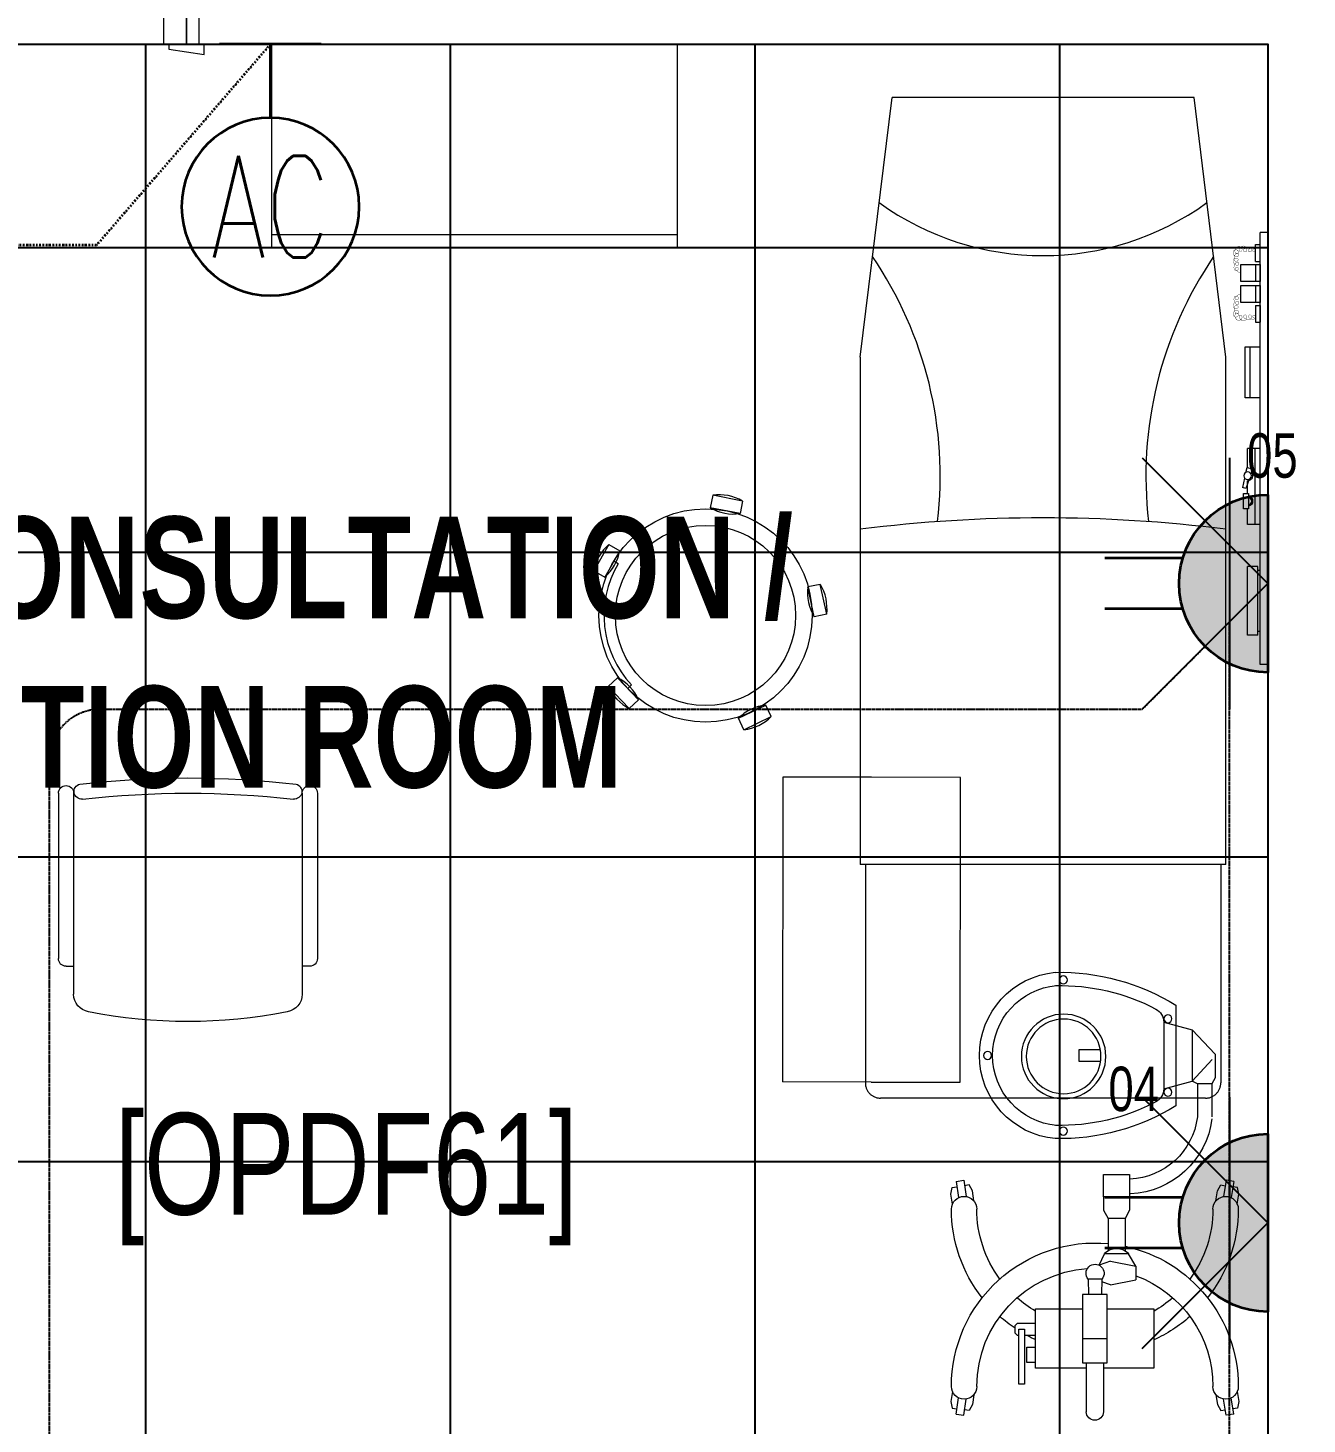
# Model space of a CAD drawing. Extents: x -178977 to 231842, y -29287 to 19916.
# Drawn here: x 16674 to 19193, y 473 to 3222 of the extents above; entities that cross this region are included whole.
import ezdxf
from ezdxf.enums import TextEntityAlignment as Align

# ---------------------------------------------------------------- set-up
doc = ezdxf.new("R2010")
doc.units = 0
doc.header["$LTSCALE"] = 0.25
for name, pattern in [('01-First Floor-FUR$0$HIDDEN', [9.525, 6.35, -3.175]), ('DASHDOT', [25.4, 12.7, -6.35, 0, -6.35]), ('HIDDEN', [9.525, 6.35, -3.175])]:
    doc.linetypes.add(name, pattern=pattern)
for name, color, linetype, lineweight in [('01-First Floor-FUR$0$72_EGR_BASE_TEXT', 252, 'Continuous', 5), ('01-First Floor-FUR$0$72_EGR_EQP_TAG', 142, 'Continuous', 5), ('01-First Floor-FUR$0$LOADING', 253, 'Continuous', 5), ('01-First Floor-FUR$0$Walls', 251, 'Continuous', 5), ('01-First Floor-FUR$0$Wooden Joinery', 251, 'Continuous', 5), ('E-LITE-CLNG-CNDT', 6, 'DASHDOT', 35), ('E-LITE-EXIT-NUMB', 6, 'Continuous', 25), ('E-POWR-CIRC-NUMB', 6, 'Continuous', 25), ('E-POWR-CLNG-CNDT', 6, 'DASHDOT', 35), ('E-POWR-FLOR-CNDT', 6, 'HIDDEN', 25), ('E-POWR-WALL @ 100', 4, 'Continuous', 35)]:
    doc.layers.add(name, color=color, linetype=linetype, lineweight=lineweight)
for name, color, linetype in [('01-First Floor-FUR$0$FALSE CEILING', 251, 'Continuous'), ('01-First Floor-FUR$0$TME-NON MEDICAL FURNITURE', 242, 'Continuous'), ('E-POWR-IDEN', 101, 'Continuous')]:
    doc.layers.add(name, color=color, linetype=linetype)
doc.styles.add('01-First Floor-FUR$0$X3G_ENTITY_257CFD', font='swisscl.ttf', dxfattribs={"height": 200})
doc.styles.add('01-First Floor-FUR$0$X3G_ENTITY_9EC9', font='swisscl.ttf', dxfattribs={"height": 0.2})
doc.styles.add('01-First Floor-FUR$0$X3G_ENTITY_9F38', font='swisscl.ttf', dxfattribs={"height": 0.2})
doc.styles.add('DC_SIMPLEX', font='SIMPLEX.shx', dxfattribs={"width": 0.7})

# ---------------------------------------------------------------- blocks, each defined once
blk = doc.blocks.new('01-First Floor-FUR$0$A$C72370EFE')
at = {"layer": '01-First Floor-FUR$0$Wooden Joinery'}
for p, q in [((-0.01, -0.04), (-0.02, -0.04)), ((-0.01, -0.03), (-0.01, -0.07)), ((0, -0.03), (-0.01, -0.03)), ((0.04, -0.03), (0.05, -0.03)), ((0.05, -0.03), (0.05, -0.07)), ((0.05, -0.04), (0.06, -0.04)), ((-0.05, -0.07), (-0.05, -0.16)), ((-0.03, -0.07), (-0.03, -0.16)), ((-0.01, -0.06), (-0.02, -0.06)), ((0, -0.07), (-0.01, -0.07)), ((0.04, -0.07), (0.05, -0.07)), ((0.05, -0.06), (0.06, -0.06)), ((0.07, -0.07), (0.07, -0.16)), ((0.09, -0.07), (0.09, -0.16)), ((-0.01, -0.17), (-0.02, -0.17)), ((-0.01, -0.19), (-0.02, -0.19)), ((-0.01, -0.17), (-0.01, -0.19)), ((0.05, -0.17), (0.06, -0.17)), ((0.05, -0.17), (0.05, -0.19)), ((0.05, -0.19), (0.06, -0.19))]:
    blk.add_line(p, q, dxfattribs=at)
for centre, radius, start, end in [((-0.02, -0.07), 0.03, 90, 180), ((0.06, -0.07), 0.03, 0, 90), ((-0.02, -0.07), 0.01, 90, 180), ((0.06, -0.07), 0.01, 0, 90), ((-0.02, -0.16), 0.03, 180, 270), ((-0.02, -0.16), 0.01, 180, 270), ((0.06, -0.16), 0.01, 270, 0), ((0.06, -0.16), 0.03, 270, 0)]:
    blk.add_arc(centre, radius, start, end, dxfattribs=at)
blk = doc.blocks.new('01-First Floor-FUR$0$A$C5DAD61B4')
at = {"layer": '01-First Floor-FUR$0$Wooden Joinery'}
for points in [[(80, 959.1), (80, 969.1), (10, 979.1), (10, 959.1)], [(940, 959.1), (940, 969.1), (1010, 979.1), (1010, 959.1)], [(70, 859.1), (70, 849.1), (0, 839.1), (0, 859.1)], [(120, 859.1), (120, 0), (80, 0), (80, 859.1)], [(950, 859.1), (950, 849.1), (1020, 839.1), (1020, 859.1)]]:
    blk.add_lwpolyline(points, close=True, dxfattribs=at)
for points in [[(45, 859.1), (45, 959.1), (20, 959.1), (20, 859.1), (45, 859.1)], [(45, 859.1), (80, 859.1), (80, 899.1), (90, 899.1), (90, 959.1), (45, 959.1), (45, 859.1)], [(975, 859.1), (940, 859.1), (940, 899.1), (930, 899.1), (930, 959.1), (975, 959.1), (975, 859.1)], [(975, 859.1), (975, 959.1), (1000, 959.1), (1000, 859.1), (975, 859.1)]]:
    blk.add_lwpolyline(points, dxfattribs=at)
blk.add_arc((80, 859.1), 860, 272.666, 0, dxfattribs=at)
at = {"layer": '01-First Floor-FUR$0$Wooden Joinery', "xscale": 999.9999999998854, "yscale": 999.9999999998854, "zscale": 999.9999999998854, "rotation": 180}
blk.add_blockref('01-First Floor-FUR$0$A$C72370EFE', (120, 0), dxfattribs=at)
blk = doc.blocks.new('01-First Floor-FUR$0$ME19011A-P')
for p, q in [((-0.425, 0), (0.425, 0)), ((-0.425, 0), (-0.425, -0.015)), ((0.425, 0), (0.425, -0.015)), ((-0.425, -0.015), (0.425, -0.015)), ((-0.3675, -0.0198), (-0.2325, -0.0198)), ((-0.3675, -0.0198), (-0.3675, -0.0399)), ((-0.36, -0.015), (-0.36, -0.0198)), ((-0.24, -0.015), (-0.24, -0.0198)), ((-0.2325, -0.0198), (-0.2325, -0.0399)), ((-0.15, -0.015), (-0.15, -0.04)), ((-0.15, -0.025), (0, -0.025)), ((0, -0.015), (0, -0.04)), ((0.1, -0.015), (0.1, -0.045)), ((0.2, -0.045), (0.2, -0.015)), ((0.2818, -0.015), (0.2484, -0.015)), ((0.2484, -0.0243), (0.2484, -0.015)), ((0.2818, -0.0243), (0.2484, -0.0243)), ((0.2818, -0.0243), (0.2818, -0.015)), ((0.3211, -0.015), (0.2877, -0.015)), ((0.2877, -0.015), (0.2877, -0.0531)), ((0.3211, -0.0243), (0.2877, -0.0243)), ((0.3211, -0.0531), (0.3211, -0.015)), ((0.3623, -0.015), (0.3289, -0.015)), ((0.3289, -0.015), (0.3289, -0.0531)), ((0.3623, -0.0243), (0.3289, -0.0243)), ((0.3623, -0.0531), (0.3623, -0.015)), ((0.3682, -0.0243), (0.3682, -0.015)), ((0.3682, -0.015), (0.4016, -0.015)), ((0.3682, -0.0243), (0.4016, -0.0243)), ((0.4016, -0.0243), (0.4016, -0.015)), ((-0.3675, -0.0399), (-0.2325, -0.0399)), ((-0.15, -0.04), (-0.1187, -0.04)), ((-0.0887, -0.04), (-0.0637, -0.04)), ((-0.0606, -0.0371), (-0.0787, -0.0432)), ((-0.0787, -0.0432), (-0.077, -0.0497)), ((-0.0582, -0.046), (-0.077, -0.0497)), ((-0.0402, -0.0312), (-0.0496, -0.0337)), ((-0.047, -0.0434), (-0.0376, -0.0409)), ((-0.0376, -0.0409), (-0.0402, -0.0312)), ((-0.0379, -0.04), (0, -0.04)), ((0.1, -0.035), (0.2, -0.035)), ((0.1, -0.045), (0.2, -0.045)), ((0.2877, -0.0531), (0.3211, -0.0531)), ((0.3289, -0.0531), (0.3623, -0.0531))]:
    blk.add_line(p, q)
at = {"color": 8, "const_width": 0.000601}
for points in [[(0.3044, -0.0531, -0.184574), (0.2977, -0.0636, -1.44364), (0.2961, -0.0581, -0.837915), (0.2969, -0.0664, -0.30536), (0.2839, -0.062, -1.584726), (0.2894, -0.0609, -0.253153), (0.2827, -0.0684, -0.874198), (0.2775, -0.0585, -0.915253), (0.2791, -0.0658, -0.223821), (0.2683, -0.0644, -1.703343), (0.272, -0.0597, -0.588962), (0.2621, -0.068, -0.717795), (0.2625, -0.0581, -0.983104), (0.2645, -0.0644, -0.326362), (0.2534, -0.0609, -0.758716), (0.2609, -0.0514, -0.906186), (0.2593, -0.0565, -0.189488), (0.2526, -0.0522, -0.7948), (0.2613, -0.0423, -1.223996), (0.2574, -0.047, -0.072149), (0.2534, -0.0403, -0.645886), (0.2609, -0.0324, -1.366917), (0.2574, -0.0371, -0.078415), (0.2542, -0.0308, -0.723006), (0.2613, -0.0256, -1.105484), (0.2582, -0.0292, -0.221197), (0.2566, -0.0243, -0.221197)], [(0.3456, -0.0531, 0.184574), (0.3523, -0.0636, 1.44364), (0.3539, -0.0581, 0.837915), (0.3531, -0.0664, 0.30536), (0.3661, -0.062, 1.584726), (0.3606, -0.0609, 0.253153), (0.3673, -0.0684, 0.874198), (0.3725, -0.0585, 0.915253), (0.3709, -0.0658, 0.223821), (0.3817, -0.0644, 1.703343), (0.378, -0.0597, 0.588962), (0.3879, -0.068, 0.717795), (0.3875, -0.0581, 0.983104), (0.3855, -0.0644, 0.326362), (0.3966, -0.0609, 0.758716), (0.3891, -0.0514, 0.906186), (0.3907, -0.0565, 0.189488), (0.3974, -0.0522, 0.7948), (0.3887, -0.0423, 1.223996), (0.3926, -0.047, 0.072149), (0.3966, -0.0403, 0.645886), (0.3891, -0.0324, 1.366917), (0.3926, -0.0371, 0.078415), (0.3958, -0.0308, 0.723006), (0.3887, -0.0256, 1.105484), (0.3918, -0.0292, 0.221197), (0.3934, -0.0243, 0.221197)]]:
    blk.add_lwpolyline(points, format="xyb", dxfattribs=at)
blk.add_lwpolyline([(-0.1187, -0.0482), (-0.0887, -0.0482), (-0.0887, -0.0382), (-0.1187, -0.0382)], close=True)
blk.add_circle((-0.0537, -0.04), 0.0075)
for centre, radius, start, end in [((-0.1037, -0.04), 0.01, 10.4593, 169.5407), ((-0.1037, -0.04), 0.0075, 14.0075, 165.9925), ((-0.0537, -0.04), 0.01, 45, 180)]:
    blk.add_arc(centre, radius, start, end)
blk = doc.blocks.new('01-First Floor-FUR$0$M.44.57.64')
at = {"layer": '01-First Floor-FUR$0$LOADING', "xscale": 1000.000000000002, "yscale": 1000.000000000002, "zscale": 1000.000000000002, "rotation": 225.9999036123427}
blk.add_blockref('01-First Floor-FUR$0$ME19011A-P', (-80806.9, 16720.7), dxfattribs=at)
blk = doc.blocks.new('01-First Floor-FUR$0$GF21027-P')
at = {"layer": '01-First Floor-FUR$0$LOADING'}
for p, q in [((0.4, 0.4), (-0.4, 0.4)), ((-0.4, 0.4), (-0.4, 0)), ((0.4, 0), (0.4, 0.4)), ((-0.4, 0.025), (0.4, 0.025)), ((-0.4, 0), (0.4, 0))]:
    blk.add_line(p, q, dxfattribs=at)
blk = doc.blocks.new('01-First Floor-FUR$0$HF10037B-P')
at = {"layer": '01-First Floor-FUR$0$LOADING'}
for p, q in [((0.2459, 0.134), (0.1859, 0.134)), ((0.1859, 0.134), (0.1859, 0.109)), ((0.2459, 0.134), (0.2459, 0.109)), ((0.2459, 0.109), (0.1859, 0.109)), ((0, 0), (-0.0142, -0.0583)), ((0, 0), (0.0243, -0.0059)), ((0.0243, -0.0059), (0.01, -0.0642)), ((0.4071, -0.0094), (0.431, -0.0018)), ((0.4071, -0.0094), (0.4255, -0.0665)), ((0.431, -0.0018), (0.4493, -0.0589)), ((0.4069, -0.0417), (0.4165, -0.0387)), ((-0.0142, -0.0583), (0.01, -0.0642)), ((0.4255, -0.0665), (0.4493, -0.0589)), ((0.0524, -0.2725), (0.0674, -0.2525)), ((0.0524, -0.2725), (0.1004, -0.3085)), ((0.0674, -0.2525), (0.1154, -0.2885)), ((0.3125, -0.2897), (0.362, -0.2558)), ((0.3267, -0.268), (0.3323, -0.2763)), ((0.3761, -0.2764), (0.362, -0.2558)), ((0.1004, -0.3085), (0.1154, -0.2885)), ((0.3266, -0.3103), (0.3125, -0.2897)), ((0.3266, -0.3103), (0.3761, -0.2764))]:
    blk.add_line(p, q, dxfattribs=at)
for radius in [0.21, 0.1775]:
    blk.add_circle((0.2161, -0.1014), radius, dxfattribs=at)
for centre, radius, start, end in [((0.2159, 0.0465), 0.0925, 71.0754, 108.9246), ((0.2159, 0.1965), 0.0925, 251.0754, 288.9246), ((0.0779, -0.0499), 0.0925, 147.3419, 185.1912), ((-0.0678, -0.0143), 0.0925, 327.3419, 5.1912), ((0.4996, -0.0113), 0.0925, 178.8412, 216.6904), ((0.3568, -0.057), 0.0925, 358.8412, 36.6904), ((0.2161, -0.1014), 0.2, 303.6037, 17.3657), ((0.1289, -0.2205), 0.0925, 214.1875, 252.0368), ((0.0389, -0.3404), 0.0925, 34.1875, 72.0368), ((0.3867, -0.3449), 0.0925, 105.5121, 143.3614), ((0.3019, -0.2212), 0.0925, 285.5121, 323.3614)]:
    blk.add_arc(centre, radius, start, end, dxfattribs=at)
blk = doc.blocks.new('01-First Floor-FUR$0$HF13902-P')
at = {"color": 8, "linetype": '01-First Floor-FUR$0$HIDDEN'}
for p, q in [((-0.35, -0.6824), (-0.35, -1.1124)), ((0.35, -0.6824), (0.35, -1.1124)), ((0.32, -1.1424), (-0.32, -1.1424))]:
    blk.add_line(p, q, dxfattribs=at)
at = {"linetype": 'Continuous'}
for points in [[(0.36, -0.5224), (0.36, -0.5224), (0.36, -0.5224), (0.36, -0.5224), (0.36, -0.5224), (0.36, -0.5224), (0.36, -0.5224), (0.36, -0.5224), (0.36, -0.5224), (0.36, -0.5224), (0.36, -0.5224), (0.36, -0.5224), (0.36, -0.5224), (0.36, -0.5224), (0.36, -0.5224), (0.36, -0.5224), (0.36, -0.5224), (0.36, -0.5224), (0.36, -0.5224), (0.36, -0.5224), (0.36, -0.5224), (0.36, -0.5224), (0.36, -0.5224), (0.36, -0.5224), (0.36, -0.5224), (0.36, -0.5224), (0.36, -0.5224), (0.36, -0.5224), (0.36, -0.5224), (0.36, -0.5224), (0.36, -0.5224), (0.36, -0.5224), (0.36, -0.5224), (0.36, -0.5224), (0.36, -0.5224), (0.36, -0.5224), (0.36, -0.5224), (0.36, -0.5224), (0.36, -0.5224), (0.36, -0.5224), (0.36, -0.5224), (0.36, -0.5224), (0.36, -0.5224), (0.36, -0.5224), (0.36, -0.5224), (0.36, -0.5224), (0.36, -0.5224), (0.36, -0.5224), (0.36, -0.5224), (0.36, -0.5224), (0.36, -0.5224), (0.36, -0.5224), (0.36, -0.5224), (0.36, -0.5224), (0.36, -0.5224), (0.36, -0.5224), (0.36, -0.5224), (0.36, -0.5224), (0.36, -0.5224), (0.36, -0.5224), (0.36, -0.5224), (0.36, -0.5224), (0.36, -0.5224), (0.36, -0.5224), (0.36, -0.5224), (0.36, -0.5224), (0.36, -0.5224), (0.36, -0.5224), (0.36, -0.5224), (0.36, -0.5224), (0.36, -0.5224), (0.36, -0.5224), (0.36, -0.5224), (0.36, -0.5224), (0.36, -0.5224), (0.36, -0.5224), (0.36, -0.5224), (0.36, -0.5224), (0.36, -0.5224), (0.36, -0.5224), (0.36, -0.5224), (0.36, -0.5224), (0.36, -0.5224), (0.36, -0.5224), (0.36, -0.5224), (0.36, -0.5224), (0.36, -0.5224), (0.36, -0.5224), (0.36, -0.5224), (0.36, -0.5224), (0.36, -0.5224), (0.36, -0.5224), (0.36, -0.5224), (0.36, -0.5224), (0.36, -0.5224), (0.36, -0.5224), (0.36, -0.5224), (0.36, -0.5224), (0.36, -0.5224), (0.36, -0.5224), (0.36, -0.5224), (0.36, -0.5224), (0.36, -0.5224), (0.36, -0.5224), (0.36, -0.5224), (0.36, -0.5224), (0.36, -0.5224), (0.36, -0.5224), (0.36, -0.5224), (0.36, -0.5224), (0.36, -0.5224), (0.36, -0.5224), (0.36, -0.5224), (0.36, -0.5224), (0.36, -0.5224), (0.36, -0.5224), (0.36, -0.5224), (0.36, -0.5224), (0.36, -0.5224), (0.36, -0.5224), (0.36, -0.5224), (0.36, -0.5224), (0.36, -0.5224), (0.36, -0.5224), (0.36, -0.5224), (0.36, -0.5224), (0.36, -0.5224), (0.36, -0.5224), (0.36, -0.5224), (0.36, -0.5224), (0.36, -0.5224), (0.36, -0.5224), (0.36, -0.5224), (0.36, -0.5224), (0.36, -0.5224), (0.36, -0.5224), (0.36, -0.5224), (0.36, -0.5224), (0.36, -0.5224), (0.36, -0.5224), (0.36, -0.5224), (0.36, -0.5224), (0.36, -0.5224), (0.36, -0.5224), (0.36, -0.5224), (0.36, -0.5224), (0.36, -0.5224), (0.36, -0.5224), (0.36, -0.5224), (0.36, -0.5224), (0.36, -0.5224), (0.36, -0.5224), (0.36, -0.5224), (0.36, -0.5224), (0.36, -0.5224), (0.36, -0.5224), (0.36, -0.5224), (0.36, -0.5224), (0.36, -0.5224), (0.36, -0.5224), (0.36, -0.5224), (0.36, -0.5224), (0.36, -0.5224), (0.36, -0.5224), (0.36, -0.5224), (0.36, -0.5224), (0.36, -0.5224), (0.36, -0.5224), (0.36, -0.5224), (0.36, -0.5224), (0.36, -0.5224), (0.36, -0.5224), (0.36, -0.5224), (0.36, -0.5224), (0.36, -0.5224), (0.36, -0.5224), (0.36, -0.5224), (0.36, -0.5224), (0.36, -0.5224), (0.36, -0.5224), (0.36, -0.5224), (0.36, -0.5224), (0.36, -0.5224), (0.36, -0.5224), (0.36, -0.5224), (0.36, -0.5224), (0.36, -0.5224), (0.36, -0.5224), (0.36, -0.5224), (0.36, -0.5224), (0.36, -0.5224), (0.36, -0.5224), (0.36, -0.5224), (0.36, -0.5224), (0.36, -0.5224), (0.36, -0.5224), (0.36, -0.5224), (0.36, -0.5224), (0.36, -0.5224), (0.36, -0.5224), (0.36, -0.5224), (0.36, -0.5224), (0.36, -0.5224), (0.36, -0.5224), (0.36, -0.5224), (0.36, -0.5224), (0.36, -0.5224), (0.36, -0.5224), (0.36, -0.5224), (0.36, -0.5224), (0.36, -0.5224), (0.36, -0.5224), (0.36, -0.5224), (0.36, -0.5224), (0.36, -0.5224), (0.36, -0.5224), (0.36, -0.5224), (0.36, -0.5224), (0.36, -0.5224)], [(0.36, -0.5224), (0.36, -0.5224), (0.36, -0.5224), (0.36, -0.5224), (0.36, -0.5224), (0.36, -0.5224), (0.36, -0.5224), (0.36, -0.5224), (0.36, -0.5224), (0.36, -0.5224), (0.36, -0.5224), (0.36, -0.5224), (0.36, -0.5224), (0.36, -0.5224), (0.36, -0.5224), (0.36, -0.5224), (0.36, -0.5224), (0.36, -0.5224), (0.36, -0.5224), (0.36, -0.5224), (0.36, -0.5224), (0.36, -0.5224), (0.36, -0.5224), (0.36, -0.5224), (0.36, -0.5224), (0.36, -0.5224), (0.36, -0.5224), (0.36, -0.5224), (0.36, -0.5224), (0.36, -0.5224), (0.36, -0.5224), (0.36, -0.5224), (0.36, -0.5224), (0.36, -0.5224), (0.36, -0.5224), (0.36, -0.5224), (0.36, -0.5224), (0.36, -0.5224), (0.36, -0.5224), (0.36, -0.5224), (0.36, -0.5224), (0.36, -0.5224), (0.36, -0.5224), (0.36, -0.5224), (0.36, -0.5224), (0.36, -0.5224), (0.36, -0.5224), (0.36, -0.5224), (0.36, -0.5224), (0.36, -0.5224), (0.36, -0.5224), (0.36, -0.5224), (0.36, -0.5224), (0.36, -0.5224), (0.36, -0.5224), (0.36, -0.5224), (0.36, -0.5224), (0.36, -0.5224), (0.36, -0.5224), (0.36, -0.5224), (0.36, -0.5224), (0.36, -0.5224), (0.36, -0.5224), (0.36, -0.5224), (0.36, -0.5224), (0.36, -0.5224), (0.36, -0.5224), (0.36, -0.5224), (0.36, -0.5224), (0.36, -0.5224), (0.36, -0.5224), (0.36, -0.5224), (0.36, -0.5224), (0.36, -0.5224), (0.36, -0.5224), (0.36, -0.5224), (0.36, -0.5224), (0.36, -0.5224), (0.36, -0.5224), (0.36, -0.5224), (0.36, -0.5224), (0.36, -0.5224), (0.36, -0.5224), (0.36, -0.5224), (0.36, -0.5224), (0.36, -0.5224), (0.36, -0.5224), (0.36, -0.5224), (0.36, -0.5224), (0.36, -0.5224), (0.36, -0.5224), (0.36, -0.5224), (0.36, -0.5224), (0.36, -0.5224), (0.36, -0.5224), (0.36, -0.5224), (0.36, -0.5224), (0.36, -0.5224), (0.36, -0.5224), (0.36, -0.5224), (0.36, -0.5224), (0.36, -0.5224), (0.36, -0.5224), (0.36, -0.5224), (0.36, -0.5224), (0.36, -0.5224), (0.36, -0.5224), (0.36, -0.5224), (0.36, -0.5224), (0.36, -0.5224), (0.36, -0.5224), (0.36, -0.5224), (0.36, -0.5224), (0.36, -0.5224), (0.36, -0.5224), (0.36, -0.5224), (0.36, -0.5224), (0.36, -0.5224), (0.36, -0.5224), (0.36, -0.5224), (0.36, -0.5224), (0.36, -0.5224), (0.36, -0.5224), (0.36, -0.5224), (0.36, -0.5224), (0.36, -0.5224), (0.36, -0.5224), (0.36, -0.5224), (0.36, -0.5224), (0.36, -0.5224), (0.36, -0.5224), (0.36, -0.5224), (0.36, -0.5224), (0.36, -0.5224), (0.36, -0.5224), (0.36, -0.5224), (0.36, -0.5224), (0.36, -0.5224), (0.36, -0.5224), (0.36, -0.5224), (0.36, -0.5224), (0.36, -0.5224), (0.36, -0.5224), (0.36, -0.5224), (0.36, -0.5224), (0.36, -0.5224), (0.36, -0.5224), (0.36, -0.5224), (0.36, -0.5224), (0.36, -0.5224), (0.36, -0.5224), (0.36, -0.5224), (0.36, -0.5224), (0.36, -0.5224), (0.36, -0.5224), (0.36, -0.5224), (0.36, -0.5224), (0.36, -0.5224), (0.36, -0.5224), (0.36, -0.5224), (0.36, -0.5224), (0.36, -0.5224), (0.36, -0.5224), (0.36, -0.5224), (0.36, -0.5224), (0.36, -0.5224), (0.36, -0.5224), (0.36, -0.5224), (0.36, -0.5224), (0.36, -0.5224), (0.36, -0.5224), (0.36, -0.5224), (0.36, -0.5224), (0.36, -0.5224), (0.36, -0.5224), (0.36, -0.5224), (0.36, -0.5224), (0.36, -0.5224), (0.36, -0.5224), (0.36, -0.5224), (0.36, -0.5224), (0.36, -0.5224), (0.36, -0.5224), (0.36, -0.5224), (0.36, -0.5224), (0.36, -0.5224), (0.36, -0.5224), (0.36, -0.5224), (0.36, -0.5224), (0.36, -0.5224), (0.36, -0.5224), (0.36, -0.5224), (0.36, -0.5224), (0.36, -0.5224), (0.36, -0.5224), (0.36, -0.5224), (0.36, -0.5224), (0.36, -0.5224), (0.36, -0.5224), (0.36, -0.5224), (0.36, -0.5224), (0.36, -0.5224), (0.36, -0.5224), (0.36, -0.5224), (0.36, -0.5224), (0.36, -0.5224), (0.36, -0.5224), (0.36, -0.5224), (0.36, -0.5224), (0.36, -0.5224), (0.36, -0.5224), (0.36, -0.5224), (0.36, -0.5224), (0.36, -0.5224)], [(0.36, -0.5224), (0.36, -0.5224), (0.36, -0.5224), (0.36, -0.5224), (0.36, -0.5224), (0.36, -0.5224), (0.36, -0.5224), (0.36, -0.5224), (0.36, -0.5224), (0.36, -0.5224), (0.36, -0.5224), (0.36, -0.5224), (0.36, -0.5224), (0.36, -0.5224), (0.36, -0.5224), (0.36, -0.5224), (0.36, -0.5224), (0.36, -0.5224), (0.36, -0.5224), (0.36, -0.5224), (0.36, -0.5224), (0.36, -0.5224), (0.36, -0.5224), (0.36, -0.5224), (0.36, -0.5224), (0.36, -0.5224), (0.36, -0.5224), (0.36, -0.5224), (0.36, -0.5224), (0.36, -0.5224), (0.36, -0.5224), (0.36, -0.5224), (0.36, -0.5224), (0.36, -0.5224), (0.36, -0.5224), (0.36, -0.5224), (0.36, -0.5224), (0.36, -0.5224), (0.36, -0.5224), (0.36, -0.5224), (0.36, -0.5224), (0.36, -0.5224), (0.36, -0.5224), (0.36, -0.5224), (0.36, -0.5224), (0.36, -0.5224), (0.36, -0.5224), (0.36, -0.5224), (0.36, -0.5224), (0.36, -0.5224), (0.36, -0.5224), (0.36, -0.5224), (0.36, -0.5224), (0.36, -0.5224), (0.36, -0.5224), (0.36, -0.5224), (0.36, -0.5224), (0.36, -0.5224), (0.36, -0.5224), (0.36, -0.5224), (0.36, -0.5224), (0.36, -0.5224), (0.36, -0.5224), (0.36, -0.5224), (0.36, -0.5224), (0.36, -0.5224), (0.36, -0.5224), (0.36, -0.5224), (0.36, -0.5224), (0.36, -0.5224), (0.36, -0.5224), (0.36, -0.5224), (0.36, -0.5224), (0.36, -0.5224), (0.36, -0.5224), (0.36, -0.5224), (0.36, -0.5224), (0.36, -0.5224), (0.36, -0.5224), (0.36, -0.5224), (0.36, -0.5224), (0.36, -0.5224), (0.36, -0.5224), (0.36, -0.5224), (0.36, -0.5224), (0.36, -0.5224), (0.36, -0.5224), (0.36, -0.5224), (0.36, -0.5224), (0.36, -0.5224), (0.36, -0.5224), (0.36, -0.5224), (0.36, -0.5224), (0.36, -0.5224), (0.36, -0.5224), (0.36, -0.5224), (0.36, -0.5224), (0.36, -0.5224), (0.36, -0.5224), (0.36, -0.5224), (0.36, -0.5224), (0.36, -0.5224), (0.36, -0.5224), (0.36, -0.5224), (0.36, -0.5224), (0.36, -0.5224), (0.36, -0.5224), (0.36, -0.5224), (0.36, -0.5224), (0.36, -0.5224), (0.36, -0.5224), (0.36, -0.5224), (0.36, -0.5224), (0.36, -0.5224), (0.36, -0.5224), (0.36, -0.5224), (0.36, -0.5224), (0.36, -0.5224), (0.36, -0.5224), (0.36, -0.5224), (0.36, -0.5224), (0.36, -0.5224), (0.36, -0.5224), (0.36, -0.5224), (0.36, -0.5224), (0.36, -0.5224), (0.36, -0.5224), (0.36, -0.5224), (0.36, -0.5224), (0.36, -0.5224), (0.36, -0.5224), (0.36, -0.5224), (0.36, -0.5224), (0.36, -0.5224), (0.36, -0.5224), (0.36, -0.5224), (0.36, -0.5224), (0.36, -0.5224), (0.36, -0.5224), (0.36, -0.5224), (0.36, -0.5224), (0.36, -0.5224), (0.36, -0.5224), (0.36, -0.5224), (0.36, -0.5224), (0.36, -0.5224), (0.36, -0.5224), (0.36, -0.5224), (0.36, -0.5224), (0.36, -0.5224), (0.36, -0.5224), (0.36, -0.5224), (0.36, -0.5224), (0.36, -0.5224), (0.36, -0.5224), (0.36, -0.5224), (0.36, -0.5224), (0.36, -0.5224), (0.36, -0.5224), (0.36, -0.5224), (0.36, -0.5224), (0.36, -0.5224), (0.36, -0.5224), (0.36, -0.5224), (0.36, -0.5224), (0.36, -0.5224), (0.36, -0.5224), (0.36, -0.5224), (0.36, -0.5224), (0.36, -0.5224), (0.36, -0.5224), (0.36, -0.5224), (0.36, -0.5224), (0.36, -0.5224), (0.36, -0.5224), (0.36, -0.5224), (0.36, -0.5224), (0.36, -0.5224), (0.36, -0.5224), (0.36, -0.5224), (0.36, -0.5224), (0.36, -0.5224), (0.36, -0.5224), (0.36, -0.5224), (0.36, -0.5224), (0.36, -0.5224), (0.36, -0.5224), (0.36, -0.5224), (0.36, -0.5224), (0.36, -0.5224), (0.36, -0.5224), (0.36, -0.5224), (0.36, -0.5224), (0.36, -0.5224), (0.36, -0.5224), (0.36, -0.5224), (0.36, -0.5224), (0.36, -0.5224), (0.36, -0.5224), (0.36, -0.5224), (0.36, -0.5224), (0.36, -0.5224), (0.36, -0.5224), (0.36, -0.5224), (0.36, -0.5224), (0.36, -0.5224), (0.36, -0.5224), (0.36, -0.5224), (0.36, -0.5224), (0.36, -0.5224), (0.36, -0.5224), (0.36, -0.5224), (0.36, -0.5224), (0.36, -0.5224), (0.36, -0.5224), (0.36, -0.5224), (0.36, -0.5224), (0.36, -0.5224), (0.36, -0.5224), (0.36, -0.5224), (0.36, -0.5224), (0.36, -0.5224), (0.36, -0.5224), (0.36, -0.5224), (0.36, -0.5224), (0.36, -0.5224), (0.36, -0.5224), (0.36, -0.5224), (0.36, -0.5224), (0.36, -0.5224), (0.36, -0.5224), (0.36, -0.5224), (0.36, -0.5224), (0.36, -0.5224), (0.36, -0.5224), (0.36, -0.5224), (0.36, -0.5224), (0.36, -0.5224), (0.36, -0.5224), (0.36, -0.5224), (0.36, -0.5224), (0.36, -0.5224), (0.36, -0.5224), (0.36, -0.5224), (0.36, -0.5224), (0.36, -0.5224), (0.36, -0.5224), (0.36, -0.5224), (0.36, -0.5224), (0.36, -0.5224), (0.36, -0.5224), (0.36, -0.5224), (0.36, -0.5224), (0.36, -0.5224), (0.36, -0.5224), (0.36, -0.5224), (0.36, -0.5224), (0.36, -0.5224), (0.36, -0.5224), (0.36, -0.5224), (0.36, -0.5224), (0.36, -0.5224), (0.36, -0.5224), (0.36, -0.5224), (0.36, -0.5224), (0.36, -0.5224), (0.36, -0.5224), (0.36, -0.5224), (0.36, -0.5224), (0.36, -0.5224), (0.36, -0.5224), (0.36, -0.5224), (0.36, -0.5224), (0.36, -0.5224), (0.36, -0.5224), (0.36, -0.5224), (0.36, -0.5224)]]:
    blk.add_lwpolyline(points, close=True, dxfattribs=at)
for points in [[(0.36, -0.5224), (0.36, -0.5224), (0.36, -0.5224), (0.36, -0.5224), (0.36, -0.5224), (0.36, -0.5224), (0.36, -0.5224), (0.36, -0.5224)], [(0.36, -0.5224), (0.36, -0.5224), (0.36, -0.5224), (0.36, -0.5224), (0.36, -0.5224), (0.36, -0.5224), (0.36, -0.5224), (0.36, -0.5224), (0.36, -0.5224), (0.36, -0.5224), (0.36, -0.5224), (0.36, -0.5224), (0.36, -0.5224), (0.36, -0.5224), (0.36, -0.5224), (0.36, -0.5224), (0.36, -0.5224), (0.36, -0.5224), (0.36, -0.5224), (0.36, -0.5224), (0.36, -0.5224), (0.36, -0.5224), (0.36, -0.5224), (0.36, -0.5224), (0.36, -0.5224), (0.36, -0.5224), (0.36, -0.5224), (0.36, -0.5224), (0.36, -0.5224), (0.36, -0.5224), (0.36, -0.5224), (0.36, -0.5224), (0.36, -0.5224), (0.36, -0.5224), (0.36, -0.5224), (0.36, -0.5224), (0.36, -0.5224), (0.36, -0.5224), (0.36, -0.5224), (0.36, -0.5224), (0.36, -0.5224), (0.36, -0.5224), (0.36, -0.5224), (0.36, -0.5224), (0.36, -0.5224), (0.36, -0.5224), (0.36, -0.5224), (0.36, -0.5224), (0.36, -0.5224), (0.36, -0.5224), (0.36, -0.5224), (0.36, -0.5224), (0.36, -0.5224), (0.36, -0.5224), (0.36, -0.5224), (0.36, -0.5224), (0.36, -0.5224), (0.36, -0.5224), (0.36, -0.5224), (0.36, -0.5224), (0.36, -0.5224), (0.36, -0.5224), (0.36, -0.5224), (0.36, -0.5224), (0.36, -0.5224), (0.36, -0.5224), (0.36, -0.5224), (0.36, -0.5224), (0.36, -0.5224), (0.36, -0.5224), (0.36, -0.5224), (0.36, -0.5224), (0.36, -0.5224), (0.36, -0.5224), (0.36, -0.5224), (0.36, -0.5224), (0.36, -0.5224), (0.36, -0.5224), (0.36, -0.5224), (0.36, -0.5224), (0.36, -0.5224), (0.36, -0.5224), (0.36, -0.5224), (0.36, -0.5224), (0.36, -0.5224), (0.36, -0.5224), (0.36, -0.5224), (0.36, -0.5224), (0.36, -0.5224), (0.36, -0.5224), (0.36, -0.5224), (0.36, -0.5224), (0.36, -0.5224), (0.36, -0.5224), (0.36, -0.5224), (0.36, -0.5224), (0.36, -0.5224), (0.36, -0.5224), (0.36, -0.5224), (0.36, -0.5224), (0.36, -0.5224), (0.36, -0.5224), (0.36, -0.5224), (0.36, -0.5224), (0.36, -0.5224), (0.36, -0.5224), (0.36, -0.5224), (0.36, -0.5224), (0.36, -0.5224), (0.36, -0.5224), (0.36, -0.5224)], [(0.36, -0.5224), (0.36, -0.5224), (0.36, -0.5224), (0.36, -0.5224), (0.36, -0.5224), (0.36, -0.5224), (0.36, -0.5224), (0.36, -0.5224), (0.36, -0.5224), (0.36, -0.5224), (0.36, -0.5224), (0.36, -0.5224), (0.36, -0.5224), (0.36, -0.5224), (0.36, -0.5224), (0.36, -0.5224), (0.36, -0.5224)], [(0.36, -0.5224), (0.36, -0.5224), (0.36, -0.5224), (0.36, -0.5224), (0.36, -0.5224), (0.36, -0.5224), (0.36, -0.5224)], [(0.36, -0.5224), (0.36, -0.5224), (0.36, -0.5224), (0.36, -0.5224), (0.36, -0.5224), (0.36, -0.5224), (0.36, -0.5224), (0.36, -0.5224), (0.36, -0.5224), (0.36, -0.5224), (0.36, -0.5224), (0.36, -0.5224)], [(0.36, -0.5224), (0.36, -0.5224), (0.36, -0.5224), (0.36, -0.5224), (0.36, -0.5224), (0.36, -0.5224), (0.36, -0.5224), (0.36, -0.5224), (0.36, -0.5224), (0.36, -0.5224), (0.36, -0.5224), (0.36, -0.5224), (0.36, -0.5224), (0.36, -0.5224), (0.36, -0.5224), (0.36, -0.5224), (0.36, -0.5224), (0.36, -0.5224), (0.36, -0.5224), (0.36, -0.5224), (0.36, -0.5224), (0.36, -0.5224), (0.36, -0.5224), (0.36, -0.5224), (0.36, -0.5224), (0.36, -0.5224), (0.36, -0.5224), (0.36, -0.5224), (0.36, -0.5224), (0.36, -0.5224), (0.36, -0.5224), (0.36, -0.5224), (0.36, -0.5224), (0.36, -0.5224), (0.36, -0.5224), (0.36, -0.5224), (0.36, -0.5224), (0.36, -0.5224), (0.36, -0.5224), (0.36, -0.5224), (0.36, -0.5224), (0.36, -0.5224), (0.36, -0.5224), (0.36, -0.5224), (0.36, -0.5224), (0.36, -0.5224), (0.36, -0.5224), (0.36, -0.5224), (0.36, -0.5224), (0.36, -0.5224), (0.36, -0.5224), (0.36, -0.5224), (0.36, -0.5224), (0.36, -0.5224), (0.36, -0.5224), (0.36, -0.5224), (0.36, -0.5224), (0.36, -0.5224), (0.36, -0.5224), (0.36, -0.5224), (0.36, -0.5224), (0.36, -0.5224), (0.36, -0.5224), (0.36, -0.5224), (0.36, -0.5224), (0.36, -0.5224), (0.36, -0.5224), (0.36, -0.5224), (0.36, -0.5224), (0.36, -0.5224), (0.36, -0.5224), (0.36, -0.5224), (0.36, -0.5224), (0.36, -0.5224), (0.36, -0.5224), (0.36, -0.5224), (0.36, -0.5224), (0.36, -0.5224), (0.36, -0.5224), (0.36, -0.5224), (0.36, -0.5224), (0.36, -0.5224), (0.36, -0.5224), (0.36, -0.5224), (0.36, -0.5224), (0.36, -0.5224), (0.36, -0.5224), (0.36, -0.5224), (0.36, -0.5224)], [(0.36, -0.5224), (0.36, -0.5224), (0.36, -0.5224), (0.36, -0.5224), (0.36, -0.5224), (0.36, -0.5224), (0.36, -0.5224), (0.36, -0.5224), (0.36, -0.5224), (0.36, -0.5224)], [(0.36, -0.5224), (0.36, -0.5224), (0.36, -0.5224), (0.36, -0.5224), (0.36, -0.5224), (0.36, -0.5224), (0.36, -0.5224), (0.36, -0.5224), (0.36, -0.5224), (0.36, -0.5224)], [(0.36, -0.5224), (0.36, -0.5224), (0.36, -0.5224), (0.36, -0.5224), (0.36, -0.5224), (0.36, -0.5224), (0.36, -0.5224), (0.36, -0.5224), (0.36, -0.5224), (0.36, -0.5224), (0.36, -0.5224), (0.36, -0.5224), (0.36, -0.5224), (0.36, -0.5224), (0.36, -0.5224)], [(0.36, -0.5224), (0.36, -0.5224), (0.36, -0.5224), (0.36, -0.5224), (0.36, -0.5224), (0.36, -0.5224), (0.36, -0.5224), (0.36, -0.5224), (0.36, -0.5224), (0.36, -0.5224)], [(0.36, -0.5224), (0.36, -0.5224), (0.36, -0.5224), (0.36, -0.5224), (0.36, -0.5224), (0.36, -0.5224), (0.36, -0.5224)], [(0.36, -0.5224), (0.36, -0.5224), (0.36, -0.5224), (0.36, -0.5224), (0.36, -0.5224), (0.36, -0.5224), (0.36, -0.5224), (0.36, -0.5224), (0.36, -0.5224), (0.36, -0.5224)], [(0.36, -0.5224), (0.36, -0.5224), (0.36, -0.5224), (0.36, -0.5224), (0.36, -0.5224), (0.36, -0.5224), (0.36, -0.5224), (0.36, -0.5224), (0.36, -0.5224), (0.36, -0.5224), (0.36, -0.5224), (0.36, -0.5224), (0.36, -0.5224), (0.36, -0.5224), (0.36, -0.5224), (0.36, -0.5224), (0.36, -0.5224), (0.36, -0.5224)], [(0.36, -0.5224), (0.36, -0.5224), (0.36, -0.5224), (0.36, -0.5224), (0.36, -0.5224), (0.36, -0.5224), (0.36, -0.5224), (0.36, -0.5224), (0.36, -0.5224)]]:
    blk.add_lwpolyline(points, dxfattribs=at)
blk.add_circle((0.36, -0.5224), 0.000000101)
at = {"color": 8}
for centre, radius, start, end in [((0, 1.0679), 0.5515, 234.1788, 305.8212), ((-0.9704, 0.0819), 0.7679, 353.3222, 34.2669), ((0.9704, 0.0819), 0.7679, 145.7331, 186.6778), ((0, -2.9071), 2.9071, 82.8865, 97.1135)]:
    blk.add_arc(centre, radius, start, end, dxfattribs=at)
at = {"color": 8, "linetype": '01-First Floor-FUR$0$HIDDEN'}
for centre, start, end in [((-0.32, -1.1124), 180, 270), ((0.32, -1.1124), 270, 0)]:
    blk.add_arc(centre, 0.03, start, end, dxfattribs=at)
at = {"layer": '01-First Floor-FUR$0$LOADING'}
for p, q in [((-0.36, 0.3161), (-0.2975, 0.8276)), ((0.2975, 0.8276), (-0.2975, 0.8276)), ((0.36, 0.3161), (0.2975, 0.8276)), ((-0.36, 0.3161), (-0.36, -0.6824)), ((0.36, -0.6824), (0.36, 0.3161)), ((0.36, -0.6824), (-0.36, -0.6824))]:
    blk.add_line(p, q, dxfattribs=at)
blk = doc.blocks.new('01-First Floor-FUR$0$HF11772-P')
at = {"layer": '01-First Floor-FUR$0$LOADING'}
for p, q in [((0.6, 0.35), (0, 0.35)), ((0, 0.175), (0, 0.35)), ((0.6, 0.175), (0.6, 0.35)), ((0, 0.175), (0, 0)), ((0.6, 0), (0.6, 0.175)), ((0, 0), (0.6, 0))]:
    blk.add_line(p, q, dxfattribs=at)
blk = doc.blocks.new('01-First Floor-FUR$0$mobile light')
at = {"layer": '01-First Floor-FUR$0$LOADING'}
for p, q in [((1885.1, -497.29), (1883.78, -497.56)), ((1887.04, -497.59), (1885.1, -497.29)), ((1923.94, -497.59), (1925.88, -497.29)), ((1925.88, -497.29), (1927.2, -497.56)), ((1882.58, -498.29), (1882.35, -499.8)), ((1882.35, -499.8), (1885.55, -500.28)), ((1882.58, -498.29), (1885.78, -498.78)), ((1883.28, -500.85), (1883.42, -499.96)), ((1883.78, -497.56), (1883.65, -498.45)), ((1928.41, -498.29), (1925.2, -498.78)), ((1928.63, -499.8), (1925.43, -500.28)), ((1927.2, -497.56), (1927.33, -498.45)), ((1927.7, -500.85), (1927.56, -499.96)), ((1928.41, -498.29), (1928.63, -499.8)), ((1884.47, -501.5), (1883.28, -500.85)), ((1886.4, -501.79), (1884.47, -501.5)), ((1924.58, -501.79), (1926.52, -501.5)), ((1926.52, -501.5), (1927.7, -500.85)), ((1947.59, -502.62), (1941.09, -502.62)), ((1948.76, -501.94), (1947.59, -502.62)), ((1947.59, -502.62), (1947.59, -505.45)), ((1948.15, -506.5), (1952.41, -502.55)), ((1953.47, -501.94), (1948.76, -501.94)), ((1958.23, -506.5), (1953.47, -501.94)), ((1947.59, -505.45), (1941.09, -505.45)), ((1947.59, -505.45), (1948.15, -506.5)), ((1946.6, -512.08), (1948.15, -506.5)), ((1958.23, -506.5), (1948.15, -506.5)), ((1959.78, -512.08), (1958.23, -506.5)), ((1963.08, -509.67), (1943.3, -509.67)), ((1959.78, -512.08), (1946.6, -512.08)), ((1908.01, -522.53), (1909, -517.55)), ((1911.69, -517.55), (1909, -517.55)), ((1912.69, -522.53), (1911.69, -517.55)), ((1911.69, -517.55), (1914.17, -518.99)), ((1914.17, -518.99), (1914.17, -523.77)), ((1922.73, -518.8), (1921.08, -519.69)), ((1925.38, -518.8), (1922.73, -518.8)), ((1921.08, -519.69), (1914.74, -519.69)), ((1921.08, -519.69), (1921.08, -523.01)), ((1921.08, -519.69), (1921.08, -523.01)), ((1892.68, -523.97), (1883.05, -523.97)), ((1892.68, -528.06), (1892.68, -523.24)), ((1892.68, -523.24), (1906.16, -523.24)), ((1897.5, -528.06), (1897.5, -523.24)), ((1906.16, -523.24), (1906.16, -528.06)), ((1909.15, -524.25), (1906.16, -524.32)), ((1908.01, -522.53), (1908.62, -524.28)), ((1909.15, -524.25), (1909.15, -526.94)), ((1912.69, -522.53), (1911.9, -524.78)), ((1911.9, -524.78), (1914.17, -523.77)), ((1921.08, -523.01), (1914.77, -523.01)), ((1922.73, -523.93), (1921.08, -523.04)), ((1925.38, -523.93), (1922.73, -523.93)), ((1892.68, -527.34), (1883.05, -527.34)), ((1909.15, -526.94), (1906.16, -526.87)), ((1906.16, -528.06), (1892.68, -528.06)), ((1886.4, -549.48), (1884.47, -549.77)), ((1924.58, -549.48), (1926.52, -549.77)), ((1882.35, -551.47), (1885.55, -550.99)), ((1882.58, -552.98), (1882.35, -551.47)), ((1884.47, -549.77), (1883.28, -550.42)), ((1883.28, -550.42), (1883.42, -551.31)), ((1928.63, -551.47), (1925.43, -550.99)), ((1926.52, -549.77), (1927.7, -550.42)), ((1927.7, -550.42), (1927.56, -551.31)), ((1928.41, -552.98), (1928.63, -551.47)), ((1882.58, -552.98), (1885.78, -552.5)), ((1883.78, -553.71), (1883.65, -552.82)), ((1885.1, -553.98), (1883.78, -553.71)), ((1887.04, -553.69), (1885.1, -553.98)), ((1923.94, -553.69), (1925.88, -553.98)), ((1928.41, -552.98), (1925.2, -552.5)), ((1925.88, -553.98), (1927.2, -553.71)), ((1927.2, -553.71), (1927.33, -552.82))]:
    blk.add_line(p, q, dxfattribs=at)
for points in [[(1903.33, -523.24), (1903.33, -514.02), (1891.61, -514.02), (1891.61, -523.97)], [(1954.27, -524.55), (1954.27, -528.82), (1952.05, -528.82), (1952.05, -524.5)], [(1891.61, -527.34), (1891.61, -537.34), (1903.33, -537.34), (1903.33, -528.06)], [(1892.74, -537.34), (1892.74, -539.04), (1895.76, -539.04), (1895.76, -537.34)], [(1898.05, -537.34), (1898.05, -539.5)], [(1898.05, -540.63), (1898.05, -540.87), (1898.53, -541.35), (1900.02, -541.35), (1900.5, -540.87), (1900.5, -537.34)]]:
    blk.add_lwpolyline(points, dxfattribs=at)
for points in [[(1929.78, -518.8), (1925.38, -518.8), (1925.38, -523.93), (1929.78, -523.93)], [(1899.3, -539.5), (1888.5, -539.5), (1888.5, -540.63), (1899.3, -540.63)]]:
    blk.add_lwpolyline(points, close=True, dxfattribs=at)
for centre, radius in [((1945.96, -511.25), 0.793), ((1960.42, -511.25), 0.793), ((1953.01, -531.79), 8.32), ((1953.01, -531.79), 7.35), ((1938.31, -531.85), 0.793), ((1968.07, -531.85), 0.793), ((1953.19, -546.77), 0.793)]:
    blk.add_circle(centre, radius, dxfattribs=at)
for centre, radius, start, end in [((1888.02, -499.89), 2.5, 90, 270), ((1888.02, -525.64), 28.25, 12.1463, 90), ((1922.96, -525.64), 28.25, 90, 128.2073), ((1922.96, -499.89), 2.5, 270, 90), ((1888.02, -525.64), 23.25, 20.3387, 90), ((1922.96, -525.64), 23.25, 90, 126.3743), ((1942.82, -519.31), 16.86, 97.1293, 177.6115), ((1942.82, -519.31), 13.97, 97.1293, 177.6115), ((1922.96, -525.64), 28.25, 138.4974, 155.7305), ((1922.96, -525.64), 23.25, 138.7224, 150.0382), ((1980.13, -532.49), 43.32, 148.2167, 181.2501), ((1926.25, -532.49), 43.32, 358.7499, 31.7833), ((1980.13, -532.49), 40.72, 152.4092, 181.2501), ((1946.6, -514.96), 2.89, 90, 152.4092), ((1959.78, -514.96), 2.89, 27.5908, 90), ((1926.25, -532.49), 40.72, 358.7499, 27.5908), ((1911.94, -521.38), 3.27, 313.0112, 46.9888), ((1883.05, -525.65), 1.68, 90, 270), ((1888.02, -525.64), 28.25, 270, 5.3386), ((1910.32, -525.6), 1.78, 229.0673, 130.9327), ((1888.02, -525.64), 23.25, 270, 356.3184), ((1953.19, -531.93), 13.84, 185.2361, 354.7639), ((1953.19, -531.93), 16.44, 185.2361, 354.7639), ((1922.96, -525.64), 28.25, 204.483, 208.105), ((1922.96, -525.64), 23.25, 210.2349, 221.2776), ((1922.96, -525.64), 28.25, 213.7985, 221.5026), ((1922.96, -525.64), 23.25, 233.6257, 270), ((1888.02, -551.39), 2.5, 90, 270), ((1922.96, -525.64), 28.25, 231.7927, 270), ((1922.96, -551.39), 2.5, 270, 90)]:
    blk.add_arc(centre, radius, start, end, dxfattribs=at)
blk = doc.blocks.new('01-First Floor-FUR$0$GF21016-P')
at = {"layer": '01-First Floor-FUR$0$LOADING', "extrusion": (-1.24384e-09, -1.20261e-09, -1)}
for p, q in [((0.0128, 0.0179), (0.0128, 0.4136)), ((0.4628, 0.0179), (0.4628, 0.4136)), ((-0.0022, 0.3585), (0.0128, 0.3585)), ((0.4778, 0.3585), (0.4628, 0.3585)), ((-0.0172, 0.0179), (-0.0172, 0.3435)), ((0.4928, 0.0179), (0.4928, 0.3435)), ((0.4778, 0.0029), (0.4778, 0.0029))]:
    blk.add_line(p, q, dxfattribs=at)
for centre, radius, start, end in [((-0.2378, -0.5362), 1.0036, 78.7568, 101.2432), ((-0.0478, 0.4136), 0.035, 0, 80.6557), ((-0.4278, 0.4136), 0.035, 99.3443, 180), ((0.0022, 0.3435), 0.015, 0, 90), ((-0.4778, 0.3435), 0.015, 90, 180), ((-0.0284, 0.0145), 0.015, 284.3864, 95.5209), ((-0.2378, 1.8928), 1.8749, 263.6341, 276.3659), ((-0.4471, 0.0145), 0.015, 84.4791, 255.6136), ((0.0022, 0.0179), 0.015, 270, 0), ((0.0022, 0.0179), 0.015, 180, 270), ((-0.2378, 1.8734), 1.8855, 263.5119, 276.4881), ((-0.4778, 0.0179), 0.015, 270, 0), ((-0.4778, 0.0179), 0.015, 180, 270)]:
    blk.add_arc(centre, radius, start, end, dxfattribs=at)
blk = doc.blocks.new('01-First Floor-FUR')
at = {"layer": '01-First Floor-FUR$0$FALSE CEILING', "linetype": 'Continuous'}
for p, q in [((16906, -810), (16906, 3190)), ((17506, -810), (17506, 3190)), ((18106, -810), (18106, 3190)), ((18706, -810), (18706, 3190)), ((15106, 2790), (19115.6, 2790)), ((15106, 2190), (19115.6, 2190)), ((15106, 1590), (19115.6, 1590)), ((15106, 990), (19115.6, 990))]:
    blk.add_line(p, q, dxfattribs=at)
at = {"layer": '01-First Floor-FUR$0$FALSE CEILING'}
blk.add_lwpolyline([(16217.4, -810), (15106, 301.4), (15106, 3190), (19115.6, 3190), (19115.6, -810), (16217.4, -810)], dxfattribs=at)
at = {"layer": '01-First Floor-FUR$0$Walls'}
for p in [(17010.8, 3190), (19115.6, -810)]:
    blk.add_line(p, (19115.6, 3190), dxfattribs=at)
at = {"layer": '01-First Floor-FUR$0$LOADING', "color": 1, "xscale": 1000, "yscale": 1000, "zscale": 1000, "rotation": 2.091180221951715e-08}
blk.add_blockref('01-First Floor-FUR$0$GF21027-P', (17553.1, 2790, -0.1), dxfattribs=at)
at = {"layer": '01-First Floor-FUR$0$LOADING', "xscale": 1000, "yscale": 1000, "zscale": 1000}
blk.add_blockref('01-First Floor-FUR$0$HF13902-P', (18672.8, 2257.4, -0.1), dxfattribs=at)
at = {"layer": '01-First Floor-FUR$0$LOADING', "xscale": -1, "rotation": 135.9999036123427}
blk.add_blockref('01-First Floor-FUR$0$M.44.57.64', (88858.3, -41711.4, -0.1), dxfattribs=at)
at = {"layer": '01-First Floor-FUR$0$LOADING', "extrusion": (-2.75759e-10, -1.16581e-09, -1), "xscale": -999.9999999999997, "yscale": 999.9999999999998, "zscale": 999.9999999999998, "rotation": 154.2186874640737}
blk.add_blockref('01-First Floor-FUR$0$HF10037B-P', (-18246.7, 2067.9, 0.1), dxfattribs=at)
at = {"layer": '01-First Floor-FUR$0$LOADING', "extrusion": (-3.71389e-28, -3.9656e-29, -1), "xscale": -999.9999999999989, "yscale": 999.9999999999989, "zscale": -999.9999999999989, "rotation": 270.0555933617625}
blk.add_blockref('01-First Floor-FUR$0$HF11772-P', (-18509.4, 1146.5, 0.1), dxfattribs=at)
at = {"layer": '01-First Floor-FUR$0$LOADING', "xscale": -10, "yscale": 10, "zscale": 10, "rotation": 270}
blk.add_blockref('01-First Floor-FUR$0$mobile light', (24031.2, -18332.9, -0.1), dxfattribs=at)
at = {"layer": '01-First Floor-FUR$0$TME-NON MEDICAL FURNITURE', "color": 1, "extrusion": (-2.67576e-11, -2.24019e-05, 1), "xscale": 1000.000000000002, "yscale": 1000.000000000002, "zscale": -1000.000000000002, "rotation": 179.9999748876472}
blk.add_blockref('01-First Floor-FUR$0$GF21016-P', (17226.4, 1733.2, -0.1), dxfattribs=at)
at = {"layer": '01-First Floor-FUR$0$Wooden Joinery', "rotation": 180}
blk.add_blockref('01-First Floor-FUR$0$A$C5DAD61B4', (17030.8, 4149.1), dxfattribs=at)
at = {"layer": '01-First Floor-FUR$0$72_EGR_BASE_TEXT', "insert": (16779.4, 2259.9, -0.1), "char_height": 200, "width": 3508.102, "attachment_point": 2, "style": '01-First Floor-FUR$0$X3G_ENTITY_9EC9'}
blk.add_mtext('{\\fSwis721 LtCn BT|b1|i0|c0|p34;GENERAL CONSULTATION / EXAMINATION ROOM}', dxfattribs=at)
at = {"layer": '01-First Floor-FUR$0$72_EGR_BASE_TEXT', "insert": (17300.9, 1085.7), "char_height": 200, "attachment_point": 2, "style": '01-First Floor-FUR$0$X3G_ENTITY_9F38'}
blk.add_mtext('[OPDF61]', dxfattribs=at)
at = {"layer": '01-First Floor-FUR$0$72_EGR_EQP_TAG', "char_height": 87.47, "attachment_point": 2, "style": '01-First Floor-FUR$0$X3G_ENTITY_257CFD'}
for s, insert in [('05', (19124.4, 2424, -0.1)), ('04', (18851.3, 1176.9, -0.1))]:
    blk.add_mtext(s, dxfattribs=dict(at, insert=insert))
blk = doc.blocks.new('*U192')
h = blk.add_hatch(color=253)
edge = h.paths.add_edge_path()
edge.add_line((-1.75, 0), (1.75, 0))
edge.add_arc((0, 0), 1.75, 180, 360, ccw=False)
for p, q in [((-0.5, -1.677), (-0.5, -3.211)), ((0.5, -1.677), (0.5, -3.211))]:
    blk.add_line(p, q)
blk.add_lwpolyline([(-1.75, 0, 1), (1.75, 0)], format="xyb", close=True)
at = {"layer": 'Defpoints'}
for p, q in [((-2.475, -2.475), (0, 0)), ((2.475, -2.475), (0, 0)), ((2.475, -0.758), (-2.475, -0.758))]:
    blk.add_line(p, q, dxfattribs=at)
at = {"layer": 'E-LITE-EXIT-NUMB', "style": 'DC_SIMPLEX', "width": 0.7, "flags": 8}
blk.add_attdef('TYPE', text='', height=2, rotation=360, dxfattribs=at).set_placement((-2.682, 5.238), align=Align.RIGHT)
blk.add_attdef('CIRCUIT', (2.682, 5.238), '', height=2, rotation=360, dxfattribs=at)
blk = doc.blocks.new('*U124')
for p, q in [((0, 1.45), (0, 0)), ((1, 0), (-1, 0))]:
    blk.add_line(p, q)
blk.add_circle((0, 3.2), 1.75)
at = {"layer": 'E-POWR-CIRC-NUMB', "style": 'DC_SIMPLEX', "width": 0.7, "flags": 8}
blk.add_attdef('CIRCUIT', (3.364, 5.671), '', height=2, rotation=360, dxfattribs=at)
at = {"layer": 'E-POWR-IDEN', "style": 'DC_SIMPLEX', "width": 0.7, "flags": 8}
blk.add_attdef('TYPE', text='', height=2, rotation=360, dxfattribs=at).set_placement((0, 3.2), align=Align.MIDDLE_CENTER)

msp = doc.modelspace()

# ---------------------------------------------------------------- linework, layer by layer
at = {"layer": 'E-POWR-CLNG-CNDT'}
msp.add_lwpolyline([(17151.1, 3190), (16808.8, 2794.5), (13848.3, 2794.5)], dxfattribs=at)
at = {"layer": 'E-POWR-FLOR-CNDT', "elevation": -0.1}
msp.add_lwpolyline([(20623.9, -752), (19139.7, -752, -0.414214), (19039.7, -652), (19039.7, 2052.3)], format="xyb", dxfattribs=at)
at = {"layer": 'E-POWR-FLOR-CNDT'}
msp.add_lwpolyline([(16592.4, -686.3), (16716.1, -562.5), (16716.1, 1780.7, -0.414214), (16816.1, 1880.7), (18868.1, 1880.7), (18991.8, 2004.4)], format="xyb", dxfattribs=at)

# ---------------------------------------------------------------- block references
at = {"layer": 'E-LITE-CLNG-CNDT'}
msp.add_blockref('01-First Floor-FUR', (0, 0), dxfattribs=at)
at = {"layer": 'E-POWR-WALL @ 100'}
ref = msp.add_blockref('*U124', (17151.1, 3190), dxfattribs=dict(at, xscale=-100, yscale=100, zscale=100, rotation=180))
ref.add_attrib('TYPE', 'AC', dxfattribs={"layer": 'E-POWR-IDEN', "height": 200, "rotation": 0, "style": 'DC_SIMPLEX', "width": 0.7, "flags": 8}).set_placement((17151.1, 2870), align=Align.MIDDLE_CENTER)
at = {"layer": 'E-POWR-WALL @ 100', "xscale": -100, "yscale": 100, "zscale": 100, "rotation": 270}
for p in [(19115.6, 2128.1, -0.1), (19115.6, 869.6, -0.1)]:
    msp.add_blockref('*U192', p, dxfattribs=at)

doc.saveas('drawing.dxf')
